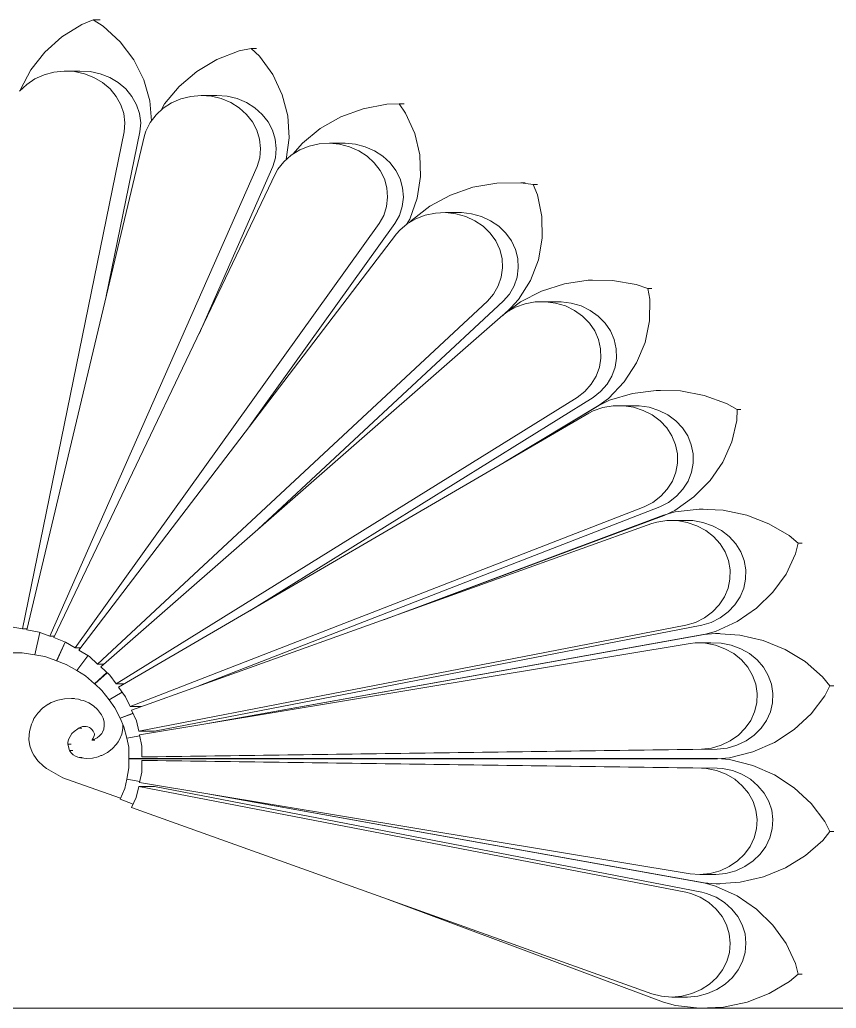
# Model space of a CAD drawing. Header units: millimetres. Extents: x 1177761 to 1329492, y 746793 to 827002.
# Drawn here: x 1193715.4 to 1193963.1, y 818864.8 to 819164.8 of the extents above; entities that cross this region are included whole.
import ezdxf

# ---------------------------------------------------------------- set-up
doc = ezdxf.new("R2010")
doc.units = ezdxf.units.MM
doc.layers.add('wall', color=5, linetype='Continuous', lineweight=30)

msp = doc.modelspace()

# ---------------------------------------------------------------- linework, layer by layer
at = {"layer": 'wall', "color": 250, "lineweight": 20, "ltscale": 50}
for p, q in [((1193728.17, 819159.64), (1193734.2, 819163.39)), ((1193734.2, 819163.39), (1193737.65, 819164.81)), ((1193737.65, 819164.81), (1193740.64, 819162.88)), ((1193739.71, 819164.81), (1193737.65, 819164.81)), ((1193740.64, 819162.88), (1193745.78, 819158.14)), ((1193722.94, 819155), (1193728.17, 819159.64)), ((1193745.78, 819158.14), (1193749.93, 819152.67)), ((1193718.69, 819149.61), (1193722.94, 819155)), ((1193775.17, 819152.74), (1193781.9, 819155.36)), ((1193781.9, 819155.36), (1193785.58, 819156.14)), ((1193785.58, 819156.14), (1193788.09, 819153.73)), ((1193787.18, 819156.14), (1193785.58, 819156.14)), ((1193788.09, 819153.73), (1193792.12, 819148.17)), ((1193749.93, 819152.67), (1193752.97, 819146.63)), ((1193769.04, 819149.11), (1193775.17, 819152.74)), ((1193715.54, 819143.64), (1193718.69, 819149.61)), ((1193719.96, 819146.84), (1193722.75, 819148.1)), ((1193722.75, 819148.1), (1193725.74, 819148.91)), ((1193725.74, 819148.91), (1193728.85, 819149.24)), ((1193728.85, 819149.24), (1193731.96, 819149.07)), ((1193733.62, 819149.24), (1193728.85, 819149.24)), ((1193731.96, 819149.07), (1193735, 819148.42)), ((1193733.62, 819149.24), (1193736.74, 819149.07)), ((1193735, 819148.42), (1193737.87, 819147.31)), ((1193736.74, 819149.07), (1193739.78, 819148.42)), ((1193737.87, 819147.31), (1193740.48, 819145.76)), ((1193739.78, 819148.42), (1193742.64, 819147.31)), ((1193742.64, 819147.31), (1193745.25, 819145.76)), ((1193763.7, 819144.57), (1193769.04, 819149.11)), ((1193792.12, 819148.17), (1193795.01, 819142.07)), ((1193715.31, 819143.1), (1193717.46, 819145.15)), ((1193717.46, 819145.15), (1193719.96, 819146.84)), ((1193740.48, 819145.76), (1193742.75, 819143.82)), ((1193745.25, 819145.76), (1193747.52, 819143.82)), ((1193752.97, 819146.63), (1193754.8, 819140.2)), ((1193759.32, 819139.27), (1193763.7, 819144.57)), ((1193715.4, 819143.18), (1193715.54, 819143.64)), ((1193742.75, 819143.82), (1193744.62, 819141.56)), ((1193744.62, 819141.56), (1193746.02, 819139.04)), ((1193747.52, 819143.82), (1193749.39, 819141.56)), ((1193749.39, 819141.56), (1193750.79, 819139.04)), ((1193764.26, 819140.79), (1193767.27, 819141.54)), ((1193767.27, 819141.54), (1193770.38, 819141.8)), ((1193770.38, 819141.8), (1193773.49, 819141.58)), ((1193775.15, 819141.8), (1193770.38, 819141.8)), ((1193773.49, 819141.58), (1193776.52, 819140.87)), ((1193775.15, 819141.8), (1193778.27, 819141.58)), ((1193778.27, 819141.58), (1193781.29, 819140.87)), ((1193795.01, 819142.07), (1193796.68, 819135.61)), ((1193746.02, 819139.04), (1193746.91, 819136.33)), ((1193750.79, 819139.04), (1193751.69, 819136.33)), ((1193754.8, 819140.2), (1193755.32, 819134.12)), ((1193758.26, 819137.35), (1193759.32, 819139.27)), ((1193758.9, 819137.94), (1193761.44, 819139.58)), ((1193761.44, 819139.58), (1193764.26, 819140.79)), ((1193776.52, 819140.87), (1193779.36, 819139.7)), ((1193779.36, 819139.7), (1193781.93, 819138.09)), ((1193781.29, 819140.87), (1193784.13, 819139.7)), ((1193784.13, 819139.7), (1193786.7, 819138.09)), ((1193819.55, 819137.8), (1193826.72, 819139.18)), ((1193826.72, 819139.18), (1193830.5, 819139.31)), ((1193830.5, 819139.31), (1193832.45, 819136.49)), ((1193831.97, 819139.31), (1193830.5, 819139.31)), ((1193746.91, 819136.33), (1193747.28, 819133.53)), ((1193751.69, 819136.33), (1193752.05, 819133.53)), ((1193754.93, 819133.61), (1193756.7, 819135.93)), ((1193756.7, 819135.93), (1193758.9, 819137.94)), ((1193781.93, 819138.09), (1193784.15, 819136.11)), ((1193784.15, 819136.11), (1193785.96, 819133.82)), ((1193786.7, 819138.09), (1193788.93, 819136.11)), ((1193788.93, 819136.11), (1193790.74, 819133.82)), ((1193796.68, 819135.61), (1193797.09, 819128.99)), ((1193806.56, 819131.79), (1193812.76, 819135.31)), ((1193812.76, 819135.31), (1193819.55, 819137.8)), ((1193832.45, 819136.49), (1193835.2, 819130.34)), ((1193747.28, 819133.53), (1193747.04, 819130.8)), ((1193752.05, 819133.53), (1193751.81, 819130.8)), ((1193753.63, 819131.04), (1193754.93, 819133.61)), ((1193785.96, 819133.82), (1193787.3, 819131.27)), ((1193790.74, 819133.82), (1193792.08, 819131.27)), ((1193747.04, 819130.8), (1193716.17, 818979.93)), ((1193717.45, 818979.7), (1193753.24, 819129.68)), ((1193751.81, 819130.8), (1193741.62, 819080.97)), ((1193753.24, 819129.68), (1193753.63, 819131.04)), ((1193787.3, 819131.27), (1193788.13, 819128.55)), ((1193792.08, 819131.27), (1193792.91, 819128.55)), ((1193801.12, 819127.35), (1193806.56, 819131.79)), ((1193835.2, 819130.34), (1193836.73, 819123.85)), ((1193788.13, 819128.55), (1193788.43, 819125.74)), ((1193792.91, 819128.55), (1193793.2, 819125.74)), ((1193797.09, 819128.99), (1193796.22, 819122.4)), ((1193798.23, 819124), (1193801.12, 819127.35)), ((1193800.32, 819125.29), (1193803.17, 819126.45)), ((1193803.17, 819126.45), (1193806.2, 819127.14)), ((1193806.2, 819127.14), (1193809.31, 819127.35)), ((1193809.31, 819127.35), (1193812.42, 819127.07)), ((1193814.09, 819127.35), (1193809.31, 819127.35)), ((1193812.42, 819127.07), (1193815.42, 819126.3)), ((1193814.09, 819127.35), (1193817.19, 819127.07)), ((1193815.42, 819126.3), (1193818.24, 819125.07)), ((1193817.19, 819127.07), (1193820.2, 819126.3)), ((1193820.2, 819126.3), (1193823.01, 819125.07)), ((1193788.43, 819125.74), (1193788.18, 819122.93)), ((1193793.2, 819125.74), (1193792.95, 819122.93)), ((1193795.5, 819121.73), (1193797.74, 819123.7)), ((1193797.74, 819123.7), (1193800.32, 819125.29)), ((1193818.24, 819125.07), (1193820.77, 819123.42)), ((1193820.77, 819123.42), (1193822.95, 819121.4)), ((1193823.01, 819125.07), (1193825.54, 819123.42)), ((1193825.54, 819123.42), (1193827.72, 819121.4)), ((1193836.73, 819123.85), (1193836.98, 819117.22)), ((1193787.35, 819120.29), (1193724.51, 818977.75)), ((1193792.13, 819120.29), (1193769.75, 819069.53)), ((1193788.18, 819122.93), (1193787.35, 819120.29)), ((1193792.95, 819122.93), (1193792.13, 819120.29)), ((1193793.68, 819119.45), (1193795.5, 819121.73)), ((1193822.95, 819121.4), (1193824.71, 819119.07)), ((1193827.72, 819121.4), (1193829.48, 819119.07)), ((1193725.68, 818977.32), (1193793, 819118.18)), ((1193793, 819118.18), (1193793.68, 819119.45)), ((1193824.71, 819119.07), (1193825.99, 819116.5)), ((1193829.48, 819119.07), (1193830.76, 819116.5)), ((1193836.98, 819117.22), (1193835.96, 819110.65)), ((1193825.99, 819116.5), (1193826.76, 819113.76)), ((1193830.76, 819116.5), (1193831.53, 819113.76)), ((1193852.88, 819113.97), (1193860.08, 819115.22)), ((1193860.08, 819115.22), (1193867.41, 819115.32)), ((1193867.41, 819115.32), (1193871.14, 819114.77)), ((1193868.77, 819115.32), (1193867.41, 819115.32)), ((1193871.14, 819114.77), (1193872.45, 819111.67)), ((1193872.5, 819114.77), (1193871.14, 819114.77)), ((1193826.76, 819113.76), (1193826.99, 819110.95)), ((1193831.53, 819113.76), (1193831.76, 819110.95)), ((1193839.75, 819108.23), (1193846.04, 819111.62)), ((1193846.04, 819111.62), (1193852.88, 819113.97)), ((1193872.45, 819111.67), (1193873.82, 819105.15)), ((1193826.99, 819110.95), (1193826.67, 819108.14)), ((1193831.76, 819110.95), (1193831.45, 819108.14)), ((1193835.96, 819110.65), (1193833.69, 819104.34)), ((1193834.2, 819103.9), (1193839.75, 819108.23)), ((1193825.82, 819105.43), (1193824.45, 819102.98)), ((1193826.67, 819108.14), (1193825.82, 819105.43)), ((1193830.6, 819105.43), (1193829.22, 819102.98)), ((1193831.45, 819108.14), (1193830.6, 819105.43)), ((1193835.55, 819104.4), (1193838.43, 819105.5)), ((1193838.43, 819105.5), (1193841.47, 819106.13)), ((1193841.47, 819106.13), (1193844.59, 819106.28)), ((1193844.59, 819106.28), (1193847.69, 819105.94)), ((1193849.36, 819106.28), (1193844.59, 819106.28)), ((1193847.69, 819105.94), (1193850.68, 819105.11)), ((1193849.36, 819106.28), (1193852.46, 819105.94)), ((1193852.46, 819105.94), (1193855.45, 819105.11)), ((1193873.82, 819105.15), (1193873.91, 819098.52)), ((1193824.45, 819102.98), (1193732.19, 818974.17)), ((1193829.22, 819102.98), (1193785.21, 819041.53)), ((1193830.65, 819100.94), (1193832.93, 819102.86)), ((1193833.69, 819104.34), (1193832.72, 819102.68)), ((1193832.93, 819102.86), (1193835.55, 819104.4)), ((1193833.64, 819103.28), (1193834.2, 819103.9)), ((1193850.68, 819105.11), (1193853.46, 819103.83)), ((1193853.46, 819103.83), (1193855.95, 819102.13)), ((1193855.45, 819105.11), (1193858.23, 819103.83)), ((1193858.23, 819103.83), (1193860.73, 819102.13)), ((1193733.27, 818973.51), (1193829.71, 819099.81)), ((1193829.71, 819099.81), (1193830.65, 819100.94)), ((1193855.95, 819102.13), (1193858.08, 819100.07)), ((1193858.08, 819100.07), (1193859.78, 819097.7)), ((1193860.73, 819102.13), (1193862.85, 819100.07)), ((1193862.85, 819100.07), (1193864.56, 819097.7)), ((1193859.78, 819097.7), (1193861, 819095.1)), ((1193864.56, 819097.7), (1193865.77, 819095.1)), ((1193873.91, 819098.52), (1193872.73, 819091.97)), ((1193861, 819095.1), (1193861.7, 819092.36)), ((1193865.77, 819095.1), (1193866.48, 819092.36)), ((1193861.7, 819092.36), (1193861.87, 819089.54)), ((1193866.48, 819092.36), (1193866.64, 819089.54)), ((1193872.73, 819091.97), (1193870.31, 819085.7)), ((1193861.87, 819089.54), (1193861.48, 819086.74)), ((1193866.64, 819089.54), (1193866.26, 819086.74)), ((1193861.48, 819086.74), (1193860.57, 819084.04)), ((1193866.26, 819086.74), (1193865.35, 819084.04)), ((1193870.31, 819085.7), (1193866.73, 819079.91)), ((1193873.72, 819082.45), (1193880.63, 819084.67)), ((1193880.63, 819084.67), (1193887.86, 819085.76)), ((1193887.86, 819085.76), (1193895.18, 819085.7)), ((1193889.17, 819085.76), (1193887.86, 819085.76)), ((1193895.18, 819085.7), (1193902.39, 819084.5)), ((1193902.39, 819084.5), (1193905.93, 819083.3)), ((1193859.15, 819081.53), (1193857.28, 819079.37)), ((1193860.57, 819084.04), (1193859.15, 819081.53)), ((1193863.93, 819081.53), (1193862.05, 819079.37)), ((1193865.35, 819084.04), (1193863.93, 819081.53)), ((1193867.35, 819079.19), (1193873.72, 819082.45)), ((1193905.93, 819083.3), (1193906.54, 819080.03)), ((1193907.19, 819083.3), (1193905.93, 819083.3)), ((1193857.28, 819079.37), (1193738.98, 818969.28)), ((1193862.05, 819079.37), (1193787.7, 819010.18)), ((1193866.73, 819079.91), (1193864.41, 819077.34)), ((1193864.52, 819077.09), (1193867.35, 819079.19)), ((1193865.79, 819077.56), (1193868.69, 819078.6)), ((1193868.69, 819078.6), (1193871.75, 819079.17)), ((1193871.75, 819079.17), (1193874.87, 819079.25)), ((1193874.87, 819079.25), (1193877.96, 819078.84)), ((1193879.64, 819079.25), (1193874.87, 819079.25)), ((1193877.96, 819078.84), (1193880.92, 819077.95)), ((1193879.64, 819079.25), (1193882.73, 819078.84)), ((1193882.73, 819078.84), (1193885.7, 819077.95)), ((1193906.54, 819080.03), (1193906.46, 819073.4)), ((1193864.41, 819077.34), (1193861.93, 819075.11)), ((1193861.96, 819075.14), (1193863.13, 819076.08)), ((1193863.13, 819076.08), (1193865.79, 819077.56)), ((1193863.83, 819076.47), (1193864.52, 819077.09)), ((1193880.92, 819077.95), (1193883.67, 819076.61)), ((1193883.67, 819076.61), (1193886.12, 819074.87)), ((1193885.7, 819077.95), (1193888.45, 819076.61)), ((1193888.45, 819076.61), (1193890.89, 819074.87)), ((1193739.95, 818968.41), (1193861.96, 819075.14)), ((1193886.12, 819074.87), (1193888.2, 819072.76)), ((1193888.2, 819072.76), (1193889.84, 819070.36)), ((1193890.89, 819074.87), (1193892.97, 819072.76)), ((1193892.97, 819072.76), (1193894.61, 819070.36)), ((1193906.46, 819073.4), (1193905.12, 819066.87)), ((1193889.84, 819070.36), (1193890.99, 819067.73)), ((1193894.61, 819070.36), (1193895.76, 819067.73)), ((1193890.99, 819067.73), (1193891.62, 819064.97)), ((1193895.76, 819067.73), (1193896.39, 819064.97)), ((1193905.12, 819066.87), (1193902.54, 819060.66)), ((1193891.62, 819064.97), (1193891.71, 819062.15)), ((1193896.39, 819064.97), (1193896.48, 819062.15)), ((1193891.71, 819062.15), (1193891.26, 819059.36)), ((1193896.48, 819062.15), (1193896.03, 819059.36)), ((1193902.54, 819060.66), (1193898.8, 819054.95)), ((1193891.26, 819059.36), (1193890.28, 819056.68)), ((1193896.03, 819059.36), (1193895.05, 819056.68)), ((1193888.79, 819054.2), (1193886.86, 819051.99)), ((1193890.28, 819056.68), (1193888.79, 819054.2)), ((1193893.57, 819054.2), (1193891.63, 819051.99)), ((1193895.05, 819056.68), (1193893.57, 819054.2)), ((1193898.8, 819054.95), (1193894.02, 819049.9)), ((1193886.86, 819051.99), (1193884.55, 819050.2)), ((1193891.63, 819051.99), (1193889.32, 819050.2)), ((1193894.31, 819049.32), (1193901.27, 819051.4)), ((1193901.27, 819051.4), (1193908.52, 819052.35)), ((1193908.52, 819052.35), (1193915.84, 819052.15)), ((1193909.77, 819052.35), (1193908.52, 819052.35)), ((1193915.84, 819052.15), (1193923.01, 819050.8)), ((1193884.55, 819050.2), (1193744.63, 818963.25)), ((1193889.32, 819050.2), (1193785.17, 818985.48)), ((1193891.08, 819047.75), (1193894.31, 819049.32)), ((1193894.02, 819049.9), (1193891.19, 819047.8)), ((1193923.01, 819050.8), (1193929.82, 819048.35)), ((1193929.82, 819048.35), (1193933.04, 819046.56)), ((1193745.35, 818962.27), (1193888.06, 819045.45)), ((1193862.16, 819030.36), (1193891.08, 819047.75)), ((1193891.19, 819047.8), (1193863, 819030.85)), ((1193888.06, 819045.45), (1193889.41, 819046.17)), ((1193889.41, 819046.17), (1193892.33, 819047.15)), ((1193892.33, 819047.15), (1193895.4, 819047.66)), ((1193895.4, 819047.66), (1193898.53, 819047.68)), ((1193898.53, 819047.68), (1193901.61, 819047.21)), ((1193903.3, 819047.68), (1193898.53, 819047.68)), ((1193901.61, 819047.21), (1193904.55, 819046.27)), ((1193903.3, 819047.68), (1193906.38, 819047.21)), ((1193904.55, 819046.27), (1193907.26, 819044.87)), ((1193906.38, 819047.21), (1193909.32, 819046.27)), ((1193909.32, 819046.27), (1193912.04, 819044.87)), ((1193933.04, 819046.56), (1193932.92, 819043.24)), ((1193934.22, 819046.56), (1193933.04, 819046.56)), ((1193907.26, 819044.87), (1193909.67, 819043.08)), ((1193909.67, 819043.08), (1193911.7, 819040.93)), ((1193912.04, 819044.87), (1193914.44, 819043.08)), ((1193914.44, 819043.08), (1193916.47, 819040.93)), ((1193932.92, 819043.24), (1193931.42, 819036.74)), ((1193911.7, 819040.93), (1193913.28, 819038.5)), ((1193916.47, 819040.93), (1193918.05, 819038.5)), ((1193913.28, 819038.5), (1193914.37, 819035.85)), ((1193918.05, 819038.5), (1193919.14, 819035.85)), ((1193931.42, 819036.74), (1193928.69, 819030.58)), ((1193914.37, 819035.85), (1193914.93, 819033.08)), ((1193919.14, 819035.85), (1193919.7, 819033.08)), ((1193914.95, 819030.26), (1193914.43, 819027.48)), ((1193914.93, 819033.08), (1193914.95, 819030.26)), ((1193919.73, 819030.26), (1193919.21, 819027.48)), ((1193919.7, 819033.08), (1193919.73, 819030.26)), ((1193928.69, 819030.58), (1193924.82, 819024.94)), ((1193914.43, 819027.48), (1193913.39, 819024.82)), ((1193919.21, 819027.48), (1193918.16, 819024.82)), ((1193913.39, 819024.82), (1193911.85, 819022.36)), ((1193918.16, 819024.82), (1193916.62, 819022.36)), ((1193924.82, 819024.94), (1193919.92, 819020)), ((1193911.85, 819022.36), (1193909.86, 819020.19)), ((1193916.62, 819022.36), (1193914.63, 819020.19)), ((1193907.48, 819018.36), (1193904.83, 819017.02)), ((1193909.86, 819020.19), (1193907.48, 819018.36)), ((1193912.25, 819018.36), (1193909.6, 819017.02)), ((1193914.63, 819020.19), (1193912.25, 819018.36)), ((1193919.92, 819020), (1193914.15, 819015.9)), ((1193904.83, 819017.02), (1193748.82, 818956.38)), ((1193909.6, 819017.02), (1193769.69, 818962.63)), ((1193910.72, 819014.49), (1193914.22, 819015.46)), ((1193914.15, 819015.9), (1193910.92, 819014.33)), ((1193914.22, 819015.46), (1193921.49, 819016.27)), ((1193921.49, 819016.27), (1193928.81, 819015.94)), ((1193922.71, 819016.27), (1193921.49, 819016.27)), ((1193928.81, 819015.94), (1193935.95, 819014.46)), ((1193825.79, 818982.75), (1193910.72, 819014.49)), ((1193910.92, 819014.33), (1193834.84, 818985.99)), ((1193907.17, 819011.92), (1193908.64, 819012.38)), ((1193908.64, 819012.38), (1193911.72, 819012.84)), ((1193911.72, 819012.84), (1193914.85, 819012.8)), ((1193916.5, 819012.84), (1193911.72, 819012.84)), ((1193914.85, 819012.8), (1193917.91, 819012.27)), ((1193916.5, 819012.84), (1193919.62, 819012.8)), ((1193917.91, 819012.27), (1193920.83, 819011.27)), ((1193919.62, 819012.8), (1193922.69, 819012.27)), ((1193922.69, 819012.27), (1193925.61, 819011.27)), ((1193935.95, 819014.46), (1193942.7, 819011.88)), ((1193749.3, 818955.33), (1193907.17, 819011.92)), ((1193920.83, 819011.27), (1193923.52, 819009.83)), ((1193923.52, 819009.83), (1193925.88, 819007.99)), ((1193925.61, 819011.27), (1193928.29, 819009.83)), ((1193928.29, 819009.83), (1193930.66, 819007.99)), ((1193942.7, 819011.88), (1193948.85, 819008.28)), ((1193925.88, 819007.99), (1193927.86, 819005.8)), ((1193930.66, 819007.99), (1193932.63, 819005.8)), ((1193948.85, 819008.28), (1193951.62, 819005.96)), ((1193927.86, 819005.8), (1193929.38, 819003.34)), ((1193929.38, 819003.34), (1193930.41, 819000.68)), ((1193932.63, 819005.8), (1193934.16, 819003.34)), ((1193934.16, 819003.34), (1193935.19, 819000.68)), ((1193951.62, 819005.96), (1193950.8, 819002.72)), ((1193952.76, 819005.96), (1193951.62, 819005.96)), ((1193930.41, 819000.68), (1193930.91, 818997.89)), ((1193935.19, 819000.68), (1193935.69, 818997.89)), ((1193950.8, 819002.72), (1193947.93, 818996.61)), ((1193930.91, 818997.89), (1193930.87, 818995.07)), ((1193935.69, 818997.89), (1193935.64, 818995.07)), ((1193930.87, 818995.07), (1193930.29, 818992.3)), ((1193935.64, 818995.07), (1193935.06, 818992.3)), ((1193947.93, 818996.61), (1193943.93, 818991.05)), ((1193930.29, 818992.3), (1193929.18, 818989.66)), ((1193935.06, 818992.3), (1193933.95, 818989.66)), ((1193929.18, 818989.66), (1193927.58, 818987.24)), ((1193933.95, 818989.66), (1193932.36, 818987.24)), ((1193943.93, 818991.05), (1193938.92, 818986.2)), ((1193927.58, 818987.24), (1193925.54, 818985.1)), ((1193932.36, 818987.24), (1193930.32, 818985.1)), ((1193938.92, 818986.2), (1193933.05, 818982.2)), ((1193923.12, 818983.32), (1193920.4, 818981.94)), ((1193925.54, 818985.1), (1193923.12, 818983.32)), ((1193927.9, 818983.32), (1193925.17, 818981.94)), ((1193933.05, 818982.2), (1193926.51, 818979.19)), ((1193930.32, 818985.1), (1193927.9, 818983.32)), ((1193716.17, 818979.93), (1193712.7, 818980.53)), ((1193717.5, 818979.93), (1193716.17, 818979.93)), ((1193721.24, 818978.96), (1193717.45, 818979.7)), ((1193917.51, 818981.09), (1193751.45, 818948.94)), ((1193922.29, 818981.09), (1193756.22, 818948.94)), ((1193920.4, 818981.94), (1193917.51, 818981.09)), ((1193925.17, 818981.94), (1193922.29, 818981.09)), ((1193926.51, 818979.19), (1193923, 818978.22)), ((1193719.89, 818972.1), (1193721.4, 818978.9)), ((1193724.51, 818977.75), (1193721.24, 818978.96)), ((1193725.89, 818977.75), (1193724.51, 818977.75)), ((1193729.24, 818975.93), (1193725.68, 818977.32)), ((1193923, 818978.22), (1193771.79, 818951.12)), ((1193771.81, 818951.12), (1193922.88, 818978.22)), ((1193922.88, 818978.22), (1193926.52, 818978.55)), ((1193926.52, 818978.55), (1193933.83, 818978.07)), ((1193927.73, 818978.55), (1193926.52, 818978.55)), ((1193933.83, 818978.07), (1193940.94, 818976.45)), ((1193940.94, 818976.45), (1193947.62, 818973.74)), ((1193726.53, 818970.27), (1193729.14, 818975.96)), ((1193729.18, 818975.95), (1193726.56, 818970.26)), ((1193732.19, 818974.17), (1193729.24, 818975.93)), ((1193733.78, 818974.17), (1193732.19, 818974.17)), ((1193736.47, 818971.53), (1193733.27, 818973.51)), ((1193751.7, 818947.79), (1193918.75, 818975.48)), ((1193918.75, 818975.48), (1193920.3, 818975.68)), ((1193920.3, 818975.68), (1193923.42, 818975.58)), ((1193925.07, 818975.68), (1193920.3, 818975.68)), ((1193923.42, 818975.58), (1193926.47, 818974.99)), ((1193925.07, 818975.68), (1193928.19, 818975.58)), ((1193926.47, 818974.99), (1193929.37, 818973.94)), ((1193928.19, 818975.58), (1193931.25, 818974.99)), ((1193929.37, 818973.94), (1193932.02, 818972.44)), ((1193931.25, 818974.99), (1193934.14, 818973.94)), ((1193934.14, 818973.94), (1193936.79, 818972.44)), ((1193947.62, 818973.74), (1193953.68, 818970.03)), ((1193716.06, 818972.72), (1193712.95, 818972.73)), ((1193719.89, 818972.1), (1193716.06, 818972.72)), ((1193722.95, 818971.54), (1193719.89, 818972.1)), ((1193726.56, 818970.26), (1193722.95, 818971.54)), ((1193729.41, 818969.19), (1193726.53, 818970.27)), ((1193732.68, 818967.3), (1193736.02, 818971.8)), ((1193738.98, 818969.28), (1193736.47, 818971.53)), ((1193932.02, 818972.44), (1193934.34, 818970.55)), ((1193934.34, 818970.55), (1193936.26, 818968.33)), ((1193936.79, 818972.44), (1193939.11, 818970.55)), ((1193939.11, 818970.55), (1193941.03, 818968.33)), ((1193732.68, 818967.3), (1193729.41, 818969.19)), ((1193735.27, 818965.73), (1193732.68, 818967.3)), ((1193740.95, 818969.28), (1193738.98, 818969.28)), ((1193742.65, 818965.89), (1193739.95, 818968.41)), ((1193936.26, 818968.33), (1193937.72, 818965.84)), ((1193941.03, 818968.33), (1193942.5, 818965.84)), ((1193953.68, 818970.03), (1193958.94, 818965.42)), ((1193738.07, 818963.3), (1193735.27, 818965.73)), ((1193741.81, 818966.67), (1193738.07, 818963.3)), ((1193738.11, 818963.26), (1193741.85, 818966.63)), ((1193744.63, 818963.25), (1193742.65, 818965.89)), ((1193937.72, 818965.84), (1193938.69, 818963.16)), ((1193942.5, 818965.84), (1193943.46, 818963.16)), ((1193958.94, 818965.42), (1193961.16, 818962.64)), ((1193738.15, 818963.3), (1193738.07, 818963.3)), ((1193740.31, 818961.27), (1193738.11, 818963.26)), ((1193742.53, 818958.39), (1193740.31, 818961.27)), ((1193747.03, 818963.25), (1193744.63, 818963.25)), ((1193747.45, 818959.32), (1193745.35, 818962.27)), ((1193938.69, 818963.16), (1193939.12, 818960.36)), ((1193943.46, 818963.16), (1193943.9, 818960.36)), ((1193961.16, 818962.64), (1193959.65, 818959.62)), ((1193962.35, 818962.64), (1193961.16, 818962.64)), ((1193724.92, 818957.59), (1193726.87, 818958.32)), ((1193726.87, 818958.32), (1193728.93, 818958.74)), ((1193728.93, 818958.74), (1193731.04, 818958.82)), ((1193731.04, 818958.82), (1193733.13, 818958.58)), ((1193731.99, 818958.82), (1193731.04, 818958.82)), ((1193733.13, 818958.58), (1193733.84, 818958.37)), ((1193733.84, 818958.37), (1193734.68, 818958.17)), ((1193734.68, 818958.17), (1193736.28, 818957.51)), ((1193742.53, 818958.38), (1193746.44, 818960.74)), ((1193744.25, 818956.04), (1193742.53, 818958.38)), ((1193748.82, 818956.38), (1193747.45, 818959.32)), ((1193939.12, 818960.36), (1193939.01, 818957.54)), ((1193943.9, 818960.36), (1193943.79, 818957.54)), ((1193959.65, 818959.62), (1193955.51, 818954.13)), ((1193720.82, 818954.41), (1193722.26, 818955.88)), ((1193722.26, 818955.88), (1193723.97, 818957.1)), ((1193724.06, 818957.1), (1193723.97, 818957.1)), ((1193724.03, 818957.08), (1193724.92, 818957.59)), ((1193736.28, 818957.51), (1193737.72, 818956.6)), ((1193737.72, 818956.6), (1193738.96, 818955.49)), ((1193738.96, 818955.49), (1193739.85, 818954.31)), ((1193745.81, 818952.82), (1193744.25, 818956.04)), ((1193752.24, 818956.38), (1193748.82, 818956.38)), ((1193750.73, 818952.07), (1193749.3, 818955.33)), ((1193939.01, 818957.54), (1193938.36, 818954.78)), ((1193943.79, 818957.54), (1193943.14, 818954.78)), ((1193719.27, 818951.82), (1193719.67, 818952.73)), ((1193719.67, 818952.73), (1193720.82, 818954.41)), ((1193739.85, 818954.31), (1193740.18, 818953.85)), ((1193740.18, 818953.85), (1193740.65, 818952.83)), ((1193740.65, 818952.83), (1193740.92, 818951.75)), ((1193745.79, 818952.85), (1193749.74, 818954.33)), ((1193746.98, 818950.25), (1193745.79, 818952.85)), ((1193749.76, 818954.29), (1193745.81, 818952.82)), ((1193937.19, 818952.17), (1193935.54, 818949.78)), ((1193938.36, 818954.78), (1193937.19, 818952.17)), ((1193941.97, 818952.17), (1193940.31, 818949.78)), ((1193943.14, 818954.78), (1193941.97, 818952.17)), ((1193955.51, 818954.13), (1193950.39, 818949.38)), ((1193718.3, 818948.81), (1193718.89, 818951.04)), ((1193718.89, 818951.04), (1193719.27, 818951.82)), ((1193732.98, 818949.64), (1193731.85, 818948.83)), ((1193733.21, 818949.81), (1193732.98, 818949.64)), ((1193733.43, 818949.95), (1193733.21, 818949.81)), ((1193734.14, 818949.81), (1193733.21, 818949.81)), ((1193733.92, 818950.17), (1193733.43, 818949.95)), ((1193734.44, 818950.3), (1193733.92, 818950.17)), ((1193734.98, 818950.35), (1193734.44, 818950.3)), ((1193735.52, 818950.31), (1193734.98, 818950.35)), ((1193736.04, 818950.19), (1193735.52, 818950.31)), ((1193736.49, 818950), (1193736.04, 818950.19)), ((1193736.77, 818949.83), (1193736.49, 818950)), ((1193737.27, 818949.39), (1193736.77, 818949.83)), ((1193737.67, 818948.88), (1193737.27, 818949.39)), ((1193740.82, 818949.55), (1193740.48, 818948.6)), ((1193740.98, 818950.65), (1193740.82, 818949.55)), ((1193740.92, 818951.75), (1193740.98, 818950.65)), ((1193746.28, 818948.02), (1193746.62, 818949.71)), ((1193746.62, 818950.56), (1193746.61, 818951.05)), ((1193746.62, 818949.71), (1193746.62, 818950.56)), ((1193747.81, 818946.82), (1193746.98, 818950.25)), ((1193751.45, 818948.94), (1193750.73, 818952.07)), ((1193935.54, 818949.78), (1193933.45, 818947.68)), ((1193940.31, 818949.78), (1193938.22, 818947.68)), ((1193950.39, 818949.38), (1193944.43, 818945.5)), ((1193718.15, 818946.42), (1193718.22, 818947.66)), ((1193718.42, 818944.45), (1193718.15, 818946.42)), ((1193718.22, 818947.66), (1193718.3, 818948.81)), ((1193730.19, 818946.42), (1193729.97, 818945.44)), ((1193730.61, 818947.34), (1193730.19, 818946.42)), ((1193731.19, 818948.18), (1193730.61, 818947.34)), ((1193731.85, 818948.83), (1193731.19, 818948.18)), ((1193737.99, 818946.46), (1193737.23, 818946.21)), ((1193738.11, 818946.21), (1193737.23, 818946.21)), ((1193737.29, 818946.26), (1193737.63, 818946.74)), ((1193737.63, 818946.74), (1193737.88, 818947.26)), ((1193737.97, 818948.31), (1193737.67, 818948.88)), ((1193737.88, 818947.26), (1193738.02, 818947.82)), ((1193738.03, 818948.11), (1193737.97, 818948.31)), ((1193738.85, 818946.92), (1193737.99, 818946.46)), ((1193738.02, 818947.82), (1193738.03, 818948.11)), ((1193739.6, 818947.51), (1193738.85, 818946.92)), ((1193740.23, 818948.21), (1193739.6, 818947.51)), ((1193740.48, 818948.6), (1193740.23, 818948.21)), ((1193745.18, 818945.71), (1193745.63, 818946.41)), ((1193745.63, 818946.41), (1193746.28, 818948.02)), ((1193747.81, 818946.82), (1193751.76, 818947.52)), ((1193748.42, 818944.05), (1193747.81, 818946.82)), ((1193756.22, 818948.94), (1193751.45, 818948.94)), ((1193752.4, 818944.34), (1193751.7, 818947.79)), ((1193933.45, 818947.68), (1193930.98, 818945.94)), ((1193938.22, 818947.68), (1193935.76, 818945.94)), ((1193719.08, 818942.56), (1193718.42, 818944.45)), ((1193729.97, 818945.44), (1193729.95, 818944.95)), ((1193729.95, 818944.95), (1193730.45, 818943.06)), ((1193730.92, 818944.95), (1193729.95, 818944.95)), ((1193741.95, 818942.46), (1193743.44, 818943.59)), ((1193743.44, 818943.59), (1193744.69, 818944.95)), ((1193744.69, 818944.95), (1193745.18, 818945.71)), ((1193748.49, 818940.55), (1193748.42, 818944.05)), ((1193752.43, 818941.15), (1193752.4, 818944.34)), ((1193922.24, 818943.42), (1193752.43, 818941.15)), ((1193927.02, 818943.42), (1193757.2, 818941.15)), ((1193925.26, 818943.75), (1193922.24, 818943.42)), ((1193928.23, 818944.62), (1193925.26, 818943.75)), ((1193930.03, 818943.75), (1193927.02, 818943.42)), ((1193930.98, 818945.94), (1193928.23, 818944.62)), ((1193933, 818944.62), (1193930.03, 818943.75)), ((1193935.76, 818945.94), (1193933, 818944.62)), ((1193944.43, 818945.5), (1193937.81, 818942.62)), ((1193719.58, 818941.67), (1193719.08, 818942.56)), ((1193720.82, 818939.9), (1193719.58, 818941.67)), ((1193730.45, 818943.06), (1193730.54, 818942.88)), ((1193731.41, 818943.06), (1193730.45, 818943.06)), ((1193730.54, 818942.88), (1193731.01, 818942.27)), ((1193731.01, 818942.27), (1193731.59, 818941.75)), ((1193731.59, 818941.75), (1193732.27, 818941.33)), ((1193732.27, 818941.33), (1193733.01, 818941.02)), ((1193733.01, 818941.02), (1193733.41, 818940.93)), ((1193733.41, 818940.93), (1193733.91, 818940.8)), ((1193734.34, 818940.93), (1193733.41, 818940.93)), ((1193733.91, 818940.8), (1193735.67, 818940.64)), ((1193735.67, 818940.64), (1193737.44, 818940.76)), ((1193737.44, 818940.76), (1193739.16, 818941.16)), ((1193739.16, 818941.16), (1193739.96, 818941.49)), ((1193739.96, 818941.49), (1193740.25, 818941.57)), ((1193740.25, 818941.57), (1193741.95, 818942.46)), ((1193748.49, 818940.57), (1193927.1, 818940.63)), ((1193748.5, 818937.75), (1193748.49, 818940.57)), ((1193927.1, 818940.48), (1193748.49, 818940.55)), ((1193757.2, 818941.15), (1193752.43, 818941.15)), ((1193930.74, 818940.82), (1193927.1, 818940.48)), ((1193927.1, 818940.63), (1193930.75, 818940.3)), ((1193937.81, 818942.62), (1193930.74, 818940.82)), ((1193930.75, 818940.3), (1193937.82, 818938.49)), ((1193722.51, 818938.27), (1193720.82, 818939.9)), ((1193723.5, 818937.6), (1193722.51, 818938.27)), ((1193728.41, 818934.74), (1193723.5, 818937.6)), ((1193747.81, 818934.3), (1193748.5, 818937.75)), ((1193752.37, 818936.47), (1193752.43, 818939.97)), ((1193752.43, 818939.97), (1193922.24, 818937.69)), ((1193757.2, 818939.97), (1193752.43, 818939.97)), ((1193757.2, 818939.97), (1193927.02, 818937.69)), ((1193922.24, 818937.69), (1193923.8, 818937.61)), ((1193923.8, 818937.61), (1193926.84, 818936.97)), ((1193927.02, 818937.69), (1193928.57, 818937.61)), ((1193928.57, 818937.61), (1193931.61, 818936.97)), ((1193937.82, 818938.49), (1193944.43, 818935.61)), ((1193731.29, 818933.69), (1193728.41, 818934.74)), ((1193747.21, 818931.54), (1193747.81, 818934.3)), ((1193751.76, 818933.59), (1193747.81, 818934.3)), ((1193751.7, 818933.33), (1193752.37, 818936.47)), ((1193926.84, 818936.97), (1193929.71, 818935.85)), ((1193929.71, 818935.85), (1193932.32, 818934.31)), ((1193931.61, 818936.97), (1193934.48, 818935.85)), ((1193932.32, 818934.31), (1193934.6, 818932.37)), ((1193934.48, 818935.85), (1193937.1, 818934.31)), ((1193937.1, 818934.31), (1193939.37, 818932.37)), ((1193944.43, 818935.61), (1193950.39, 818931.73)), ((1193745.95, 818928.62), (1193731.29, 818933.69)), ((1193745.79, 818928.27), (1193747.21, 818931.54)), ((1193750.64, 818928.75), (1193751.45, 818932.17)), ((1193751.45, 818932.17), (1193917.51, 818900.03)), ((1193756.22, 818932.17), (1193751.45, 818932.17)), ((1193918.75, 818905.63), (1193751.7, 818933.33)), ((1193756.22, 818932.17), (1193922.29, 818900.03)), ((1193934.6, 818932.37), (1193936.46, 818930.11)), ((1193939.37, 818932.37), (1193941.24, 818930.11)), ((1193950.39, 818931.73), (1193955.52, 818926.98)), ((1193749.75, 818926.79), (1193745.79, 818928.27)), ((1193749.3, 818925.79), (1193750.64, 818928.75)), ((1193771.79, 818930), (1193923, 818902.89)), ((1193922.88, 818902.9), (1193771.81, 818930)), ((1193936.46, 818930.11), (1193937.87, 818927.59)), ((1193941.24, 818930.11), (1193942.64, 818927.59)), ((1193907.17, 818869.2), (1193749.3, 818925.79)), ((1193937.87, 818927.59), (1193938.77, 818924.89)), ((1193942.64, 818927.59), (1193943.54, 818924.89)), ((1193955.52, 818926.98), (1193959.65, 818921.49)), ((1193938.77, 818924.89), (1193939.14, 818922.09)), ((1193943.54, 818924.89), (1193943.91, 818922.09)), ((1193938.96, 818919.27), (1193938.24, 818916.53)), ((1193939.14, 818922.09), (1193938.96, 818919.27)), ((1193943.73, 818919.27), (1193943.02, 818916.53)), ((1193943.91, 818922.09), (1193943.73, 818919.27)), ((1193959.65, 818921.49), (1193961.16, 818918.47)), ((1193938.24, 818916.53), (1193937.01, 818913.94)), ((1193943.02, 818916.53), (1193941.79, 818913.94)), ((1193961.16, 818918.47), (1193959.02, 818915.78)), ((1193962.35, 818918.47), (1193961.16, 818918.47)), ((1193937.01, 818913.94), (1193935.3, 818911.58)), ((1193941.79, 818913.94), (1193940.07, 818911.58)), ((1193959.02, 818915.78), (1193953.78, 818911.16)), ((1193935.3, 818911.58), (1193933.16, 818909.52)), ((1193940.07, 818911.58), (1193937.93, 818909.52)), ((1193953.78, 818911.16), (1193947.73, 818907.42)), ((1193930.66, 818907.83), (1193927.87, 818906.56)), ((1193933.16, 818909.52), (1193930.66, 818907.83)), ((1193935.43, 818907.83), (1193932.64, 818906.56)), ((1193937.93, 818909.52), (1193935.43, 818907.83)), ((1193947.73, 818907.42), (1193941.05, 818904.7)), ((1193921.78, 818905.42), (1193918.75, 818905.63)), ((1193924.88, 818905.75), (1193921.78, 818905.42)), ((1193926.55, 818905.42), (1193921.78, 818905.42)), ((1193927.87, 818906.56), (1193924.88, 818905.75)), ((1193929.65, 818905.75), (1193926.55, 818905.42)), ((1193932.64, 818906.56), (1193929.65, 818905.75)), ((1193941.05, 818904.7), (1193933.95, 818903.06)), ((1193926.64, 818902.56), (1193922.88, 818902.9)), ((1193923, 818902.89), (1193926.51, 818901.92)), ((1193926.51, 818901.92), (1193933.06, 818898.91)), ((1193933.95, 818903.06), (1193926.64, 818902.56)), ((1193927.85, 818902.56), (1193926.64, 818902.56)), ((1193910.72, 818866.63), (1193825.79, 818898.37)), ((1193917.51, 818900.03), (1193919.02, 818899.67)), ((1193919.02, 818899.67), (1193921.87, 818898.5)), ((1193921.87, 818898.5), (1193924.44, 818896.91)), ((1193922.29, 818900.03), (1193923.8, 818899.67)), ((1193923.8, 818899.67), (1193926.64, 818898.5)), ((1193926.64, 818898.5), (1193929.21, 818896.91)), ((1193933.06, 818898.91), (1193938.92, 818894.92)), ((1193924.44, 818896.91), (1193926.67, 818894.93)), ((1193929.21, 818896.91), (1193931.44, 818894.93)), ((1193926.67, 818894.93), (1193928.48, 818892.63)), ((1193928.48, 818892.63), (1193929.83, 818890.09)), ((1193931.44, 818894.93), (1193933.26, 818892.63)), ((1193933.26, 818892.63), (1193934.6, 818890.09)), ((1193938.92, 818894.92), (1193943.93, 818890.06)), ((1193929.83, 818890.09), (1193930.66, 818887.37)), ((1193934.6, 818890.09), (1193935.44, 818887.37)), ((1193943.93, 818890.06), (1193947.93, 818884.5)), ((1193930.66, 818887.37), (1193930.96, 818884.56)), ((1193935.44, 818887.37), (1193935.73, 818884.56)), ((1193930.96, 818884.56), (1193930.72, 818881.75)), ((1193935.73, 818884.56), (1193935.49, 818881.75)), ((1193947.93, 818884.5), (1193950.8, 818878.39)), ((1193930.72, 818881.75), (1193929.93, 818879.02)), ((1193935.49, 818881.75), (1193934.71, 818879.02)), ((1193929.93, 818879.02), (1193928.64, 818876.45)), ((1193934.71, 818879.02), (1193933.41, 818876.45)), ((1193950.8, 818878.39), (1193951.62, 818875.16)), ((1193928.64, 818876.45), (1193926.87, 818874.12)), ((1193933.41, 818876.45), (1193931.65, 818874.12)), ((1193951.62, 818875.16), (1193948.95, 818872.9)), ((1193952.76, 818875.16), (1193951.62, 818875.16)), ((1193924.68, 818872.11), (1193922.14, 818870.47)), ((1193926.87, 818874.12), (1193924.68, 818872.11)), ((1193929.46, 818872.11), (1193926.92, 818870.47)), ((1193931.65, 818874.12), (1193929.46, 818872.11)), ((1193948.95, 818872.9), (1193942.81, 818869.29)), ((1193910.09, 818868.46), (1193907.17, 818869.2)), ((1193913.21, 818868.23), (1193910.09, 818868.46)), ((1193916.31, 818868.51), (1193913.21, 818868.23)), ((1193917.98, 818868.23), (1193913.21, 818868.23)), ((1193919.32, 818869.26), (1193916.31, 818868.51)), ((1193921.09, 818868.51), (1193917.98, 818868.23)), ((1193922.14, 818870.47), (1193919.32, 818869.26)), ((1193924.1, 818869.26), (1193921.09, 818868.51)), ((1193926.92, 818870.47), (1193924.1, 818869.26)), ((1193942.81, 818869.29), (1193936.07, 818866.69)), ((1193914.34, 818865.63), (1193910.72, 818866.63)), ((1193921.61, 818864.84), (1193914.34, 818865.63)), ((1193928.93, 818865.19), (1193921.61, 818864.84)), ((1193936.07, 818866.69), (1193928.93, 818865.19)), ((1193703.92, 818864.83), (1193754.56, 818864.83)), ((1193754.56, 818864.83), (1193805.39, 818864.83)), ((1193805.39, 818864.83), (1193856.38, 818864.83)), ((1193856.38, 818864.83), (1193907.51, 818864.83)), ((1193907.51, 818864.83), (1193958.77, 818864.83)), ((1193958.77, 818864.83), (1194010.13, 818864.83))]:
    msp.add_line(p, q, dxfattribs=at)

doc.saveas('drawing.dxf')
